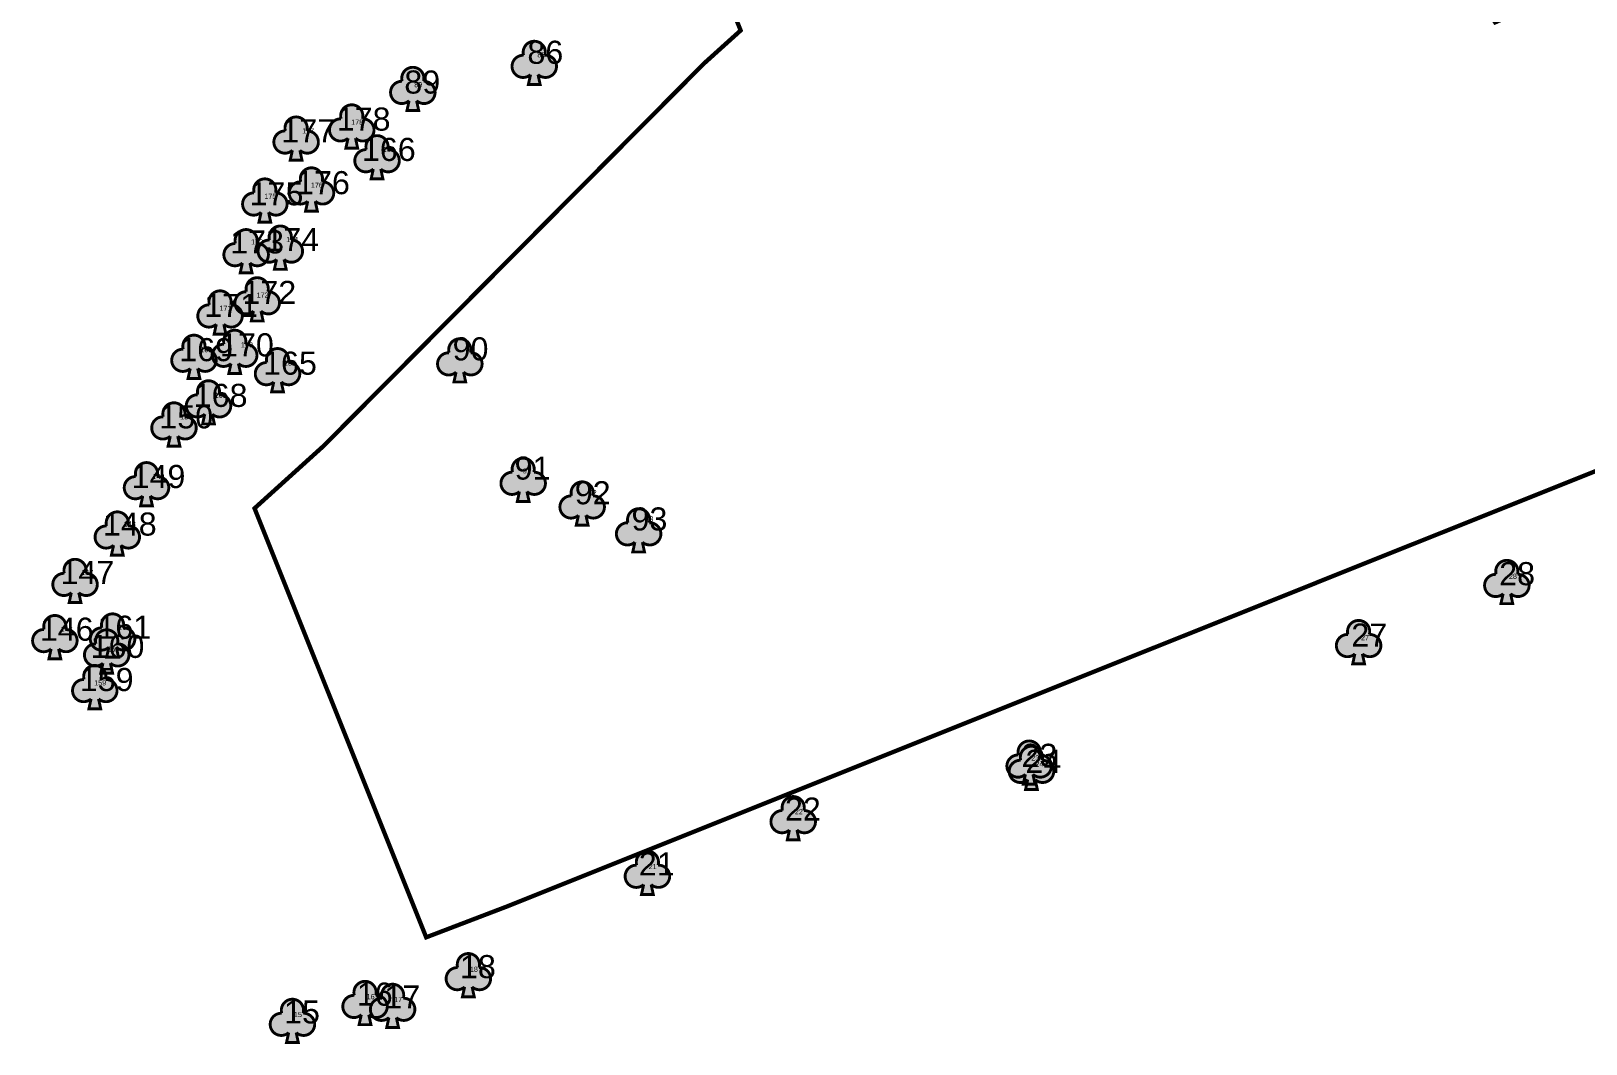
# Model space of a CAD drawing. Extents: x 218895 to 219285, y 629476 to 629827.
# Drawn here: x 219036.8 to 219171.5, y 629590.1 to 629677.9 of the extents above; entities that cross this region are included whole.
import ezdxf
from ezdxf.enums import TextEntityAlignment as Align

# ---------------------------------------------------------------- set-up
doc = ezdxf.new("R2010")
doc.units = 0
doc.header["$MEASUREMENT"] = 0
doc.linetypes.add('KB', pattern=[11, 7, -1.5, 1, -1.5])
for name, color, linetype in [('HEB_ENTITY', 130, 'Continuous'), ('LIKB', 242, 'KB'), ('stxt', 7, 'Continuous'), ('Symbols', 7, 'Continuous')]:
    doc.layers.add(name, color=color, linetype=linetype)
doc.styles.add('MAVAT_ADP_STYLE', font='arial.ttf')
doc.styles.add('mvt-hebtxt', font='hebtxt')

# ---------------------------------------------------------------- blocks, each defined once
blk = doc.blocks.new('tshimur')
at = {"layer": 'Symbols'}
h = blk.add_hatch(color=22, dxfattribs=at)
edge = h.paths.add_edge_path()
edge.add_arc((-0.15, 3.89), 3.85, 344.6954, 555.3046)
edge.add_arc((-4.02, -0.97), 3.85, 87.7545, 311.9945)
edge.add_line((-1.44, -3.83), (-2.2, -7.26))
edge.add_line((-2.2, -7.26), (1.89, -7.26))
edge.add_line((1.89, -7.26), (1.14, -3.83))
edge.add_arc((3.71, -0.97), 3.85, 228.0055, 452.2455)
at = {"layer": 'Symbols', "const_width": 1}
blk.add_lwpolyline([(3.56, 2.88, 1.310423), (-3.87, 2.88, 1.485915), (-1.44, -3.83), (-2.2, -7.26), (1.89, -7.26), (1.14, -3.83, 1.485915)], format="xyb", close=True, dxfattribs=at)
blk = doc.blocks.new('takira')
at = {"layer": 'Symbols'}
h = blk.add_hatch(color=50, dxfattribs=at)
edge = h.paths.add_edge_path()
edge.add_arc((-0.15, 3.18), 3.85, 344.6954, 555.3046)
edge.add_arc((-4.02, -1.68), 3.85, 87.7545, 311.9945)
edge.add_line((-1.44, -4.54), (-2.2, -7.98))
edge.add_line((-2.2, -7.98), (1.89, -7.98))
edge.add_line((1.89, -7.98), (1.14, -4.54))
edge.add_arc((3.71, -1.68), 3.85, 228.0055, 452.2455)
at = {"layer": 'Symbols', "const_width": 1}
blk.add_lwpolyline([(3.56, 2.16, 1.310423), (-3.87, 2.16, 1.485915), (-1.44, -4.54), (-2.2, -7.98), (1.89, -7.98), (1.14, -4.54, 1.485915)], format="xyb", close=True, dxfattribs=at)
blk = doc.blocks.new('thaataka')
at = {"layer": 'Symbols'}
h = blk.add_hatch(color=40, dxfattribs=at)
edge = h.paths.add_edge_path()
edge.add_arc((-0.15, 3.33), 3.85, 344.6954, 555.3046)
edge.add_arc((-4.02, -1.53), 3.85, 87.7545, 311.9945)
edge.add_line((-1.44, -4.39), (-2.2, -7.83))
edge.add_line((-2.2, -7.83), (1.89, -7.83))
edge.add_line((1.89, -7.83), (1.14, -4.39))
edge.add_arc((3.71, -1.53), 3.85, 228.0055, 452.2455)
at = {"layer": 'Symbols', "const_width": 1}
blk.add_lwpolyline([(3.56, 2.31, 1.310423), (-3.87, 2.31, 1.485915), (-1.44, -4.39), (-2.2, -7.83), (1.89, -7.83), (1.14, -4.39, 1.485915)], format="xyb", close=True, dxfattribs=at)
blk = doc.blocks.new('txt1')
at = {"layer": 'stxt', "style": 'mvt-hebtxt'}
blk.add_attdef('333', text='', height=4.5, dxfattribs=at).set_placement((0, 0), align=Align.MIDDLE)
blk = doc.blocks.new('HEB_ENTITY')
at = {"style": 'MAVAT_ADP_STYLE'}
for tag in ['BLKNAME', 'PROMPT', 'BLKNUM', 'HEIGHT', 'XBASE', 'YBASE', 'WIDTH', 'TAG', 'VAL']:
    blk.add_attdef(tag, text='', height=2, dxfattribs=at).set_placement((0, 0), align=Align.MIDDLE_CENTER)

msp = doc.modelspace()

# ---------------------------------------------------------------- linework, layer by layer
at = {"layer": 'LIKB', "const_width": 0.375, "flags": 128}
msp.add_lwpolyline([(219181.44, 629666.27), (219175.91, 629679.97), (219175.16, 629681.82), (219174.45, 629683.43), (219173.5, 629683.01), (219169.03, 629681.02), (219163.65, 629678.63), (219154.86, 629691.55), (219142.94, 629702.98), (219142.03, 629704.51), (219141.07, 629706.13), (219139.22, 629709.08), (219136.39, 629716.22), (219134.15, 629718.48), (219131.96, 629727.25), (219130.98, 629729.19), (219130.03, 629731.71), (219129.83, 629731.98, 0.003843), (219128.75, 629733.92), (219083.13, 629715.5), (219085.84, 629708.79), (219096.82, 629681.56), (219098.29, 629677.93), (219095.14, 629675.09), (219062.13, 629641.9), (219056.18, 629636.52), (219071.05, 629599.35), (219078.17, 629602.07), (219100.71, 629611.09), (219123.08, 629620.04), (219145.36, 629628.95), (219148.06, 629630.03), (219148.15, 629630.07), (219173.43, 629640.18), (219179.09, 629642.45), (219189.38, 629646.6), (219189.3, 629646.79), (219188.88, 629647.83)], format="xyb", close=True, dxfattribs=at)

# ---------------------------------------------------------------- block references
at = {"layer": 'HEB_ENTITY'}
ref = msp.add_blockref('HEB_ENTITY', (219081.37, 629676.04), dxfattribs=dict(at, xscale=0.1, yscale=0.1, zscale=0.1))
ref.add_attrib('VAL', '86', dxfattribs={"layer": '0', "height": 2, "style": 'MAVAT_ADP_STYLE'}).set_placement((219081.37, 629676.04), align=Align.MIDDLE_CENTER)
ref = msp.add_blockref('HEB_ENTITY', (219070.71, 629673.46), dxfattribs=dict(at, xscale=0.1, yscale=0.1, zscale=0.1))
ref.add_attrib('VAL', '89', dxfattribs={"layer": '0', "height": 2, "style": 'MAVAT_ADP_STYLE'}).set_placement((219070.71, 629673.46), align=Align.MIDDLE_CENTER)
ref = msp.add_blockref('HEB_ENTITY', (219065.63, 629670.25), dxfattribs=dict(at, xscale=0.1, yscale=0.1, zscale=0.1))
ref.add_attrib('VAL', '178', dxfattribs={"layer": '0', "height": 2, "style": 'MAVAT_ADP_STYLE'}).set_placement((219065.63, 629670.25), align=Align.MIDDLE_CENTER)
ref = msp.add_blockref('HEB_ENTITY', (219060.83, 629669.23), dxfattribs=dict(at, xscale=0.1, yscale=0.1, zscale=0.1))
ref.add_attrib('VAL', '177', dxfattribs={"layer": '0', "height": 2, "style": 'MAVAT_ADP_STYLE'}).set_placement((219060.83, 629669.23), align=Align.MIDDLE_CENTER)
ref = msp.add_blockref('HEB_ENTITY', (219067.81, 629667.62), dxfattribs=dict(at, xscale=0.1, yscale=0.1, zscale=0.1))
ref.add_attrib('VAL', '166', dxfattribs={"layer": '0', "height": 2, "style": 'MAVAT_ADP_STYLE'}).set_placement((219067.81, 629667.62), align=Align.MIDDLE_CENTER)
ref = msp.add_blockref('HEB_ENTITY', (219062.11, 629664.74), dxfattribs=dict(at, xscale=0.1, yscale=0.1, zscale=0.1))
ref.add_attrib('VAL', '176', dxfattribs={"layer": '0', "height": 2, "style": 'MAVAT_ADP_STYLE'}).set_placement((219062.11, 629664.74), align=Align.MIDDLE_CENTER)
ref = msp.add_blockref('HEB_ENTITY', (219058.08, 629663.78), dxfattribs=dict(at, xscale=0.1, yscale=0.1, zscale=0.1))
ref.add_attrib('VAL', '175', dxfattribs={"layer": '0', "height": 2, "style": 'MAVAT_ADP_STYLE'}).set_placement((219058.08, 629663.78), align=Align.MIDDLE_CENTER)
ref = msp.add_blockref('HEB_ENTITY', (219056.4, 629659.61), dxfattribs=dict(at, xscale=0.1, yscale=0.1, zscale=0.1))
ref.add_attrib('VAL', '173', dxfattribs={"layer": '0', "height": 2, "style": 'MAVAT_ADP_STYLE'}).set_placement((219056.4, 629659.61), align=Align.MIDDLE_CENTER)
ref = msp.add_blockref('HEB_ENTITY', (219059.44, 629659.81), dxfattribs=dict(at, xscale=0.1, yscale=0.1, zscale=0.1))
ref.add_attrib('VAL', '174', dxfattribs={"layer": '0', "height": 2, "style": 'MAVAT_ADP_STYLE'}).set_placement((219059.44, 629659.81), align=Align.MIDDLE_CENTER)
ref = msp.add_blockref('HEB_ENTITY', (219057.46, 629655.23), dxfattribs=dict(at, xscale=0.1, yscale=0.1, zscale=0.1))
ref.add_attrib('VAL', '172', dxfattribs={"layer": '0', "height": 2, "style": 'MAVAT_ADP_STYLE'}).set_placement((219057.46, 629655.23), align=Align.MIDDLE_CENTER)
ref = msp.add_blockref('HEB_ENTITY', (219054.15, 629654.1), dxfattribs=dict(at, xscale=0.1, yscale=0.1, zscale=0.1))
ref.add_attrib('VAL', '171', dxfattribs={"layer": '0', "height": 2, "style": 'MAVAT_ADP_STYLE'}).set_placement((219054.15, 629654.1), align=Align.MIDDLE_CENTER)
ref = msp.add_blockref('HEB_ENTITY', (219051.99, 629650.27), dxfattribs=dict(at, xscale=0.1, yscale=0.1, zscale=0.1))
ref.add_attrib('VAL', '169', dxfattribs={"layer": '0', "height": 2, "style": 'MAVAT_ADP_STYLE'}).set_placement((219051.99, 629650.27), align=Align.MIDDLE_CENTER)
ref = msp.add_blockref('HEB_ENTITY', (219055.52, 629650.69), dxfattribs=dict(at, xscale=0.1, yscale=0.1, zscale=0.1))
ref.add_attrib('VAL', '170', dxfattribs={"layer": '0', "height": 2, "style": 'MAVAT_ADP_STYLE'}).set_placement((219055.52, 629650.69), align=Align.MIDDLE_CENTER)
ref = msp.add_blockref('HEB_ENTITY', (219074.89, 629650.34), dxfattribs=dict(at, xscale=0.1, yscale=0.1, zscale=0.1))
ref.add_attrib('VAL', '90', dxfattribs={"layer": '0', "height": 2, "style": 'MAVAT_ADP_STYLE'}).set_placement((219074.89, 629650.34), align=Align.MIDDLE_CENTER)
ref = msp.add_blockref('HEB_ENTITY', (219059.25, 629649.1), dxfattribs=dict(at, xscale=0.1, yscale=0.1, zscale=0.1))
ref.add_attrib('VAL', '165', dxfattribs={"layer": '0', "height": 2, "style": 'MAVAT_ADP_STYLE'}).set_placement((219059.25, 629649.1), align=Align.MIDDLE_CENTER)
ref = msp.add_blockref('HEB_ENTITY', (219053.24, 629646.31), dxfattribs=dict(at, xscale=0.1, yscale=0.1, zscale=0.1))
ref.add_attrib('VAL', '168', dxfattribs={"layer": '0', "height": 2, "style": 'MAVAT_ADP_STYLE'}).set_placement((219053.24, 629646.31), align=Align.MIDDLE_CENTER)
ref = msp.add_blockref('HEB_ENTITY', (219050.26, 629644.45), dxfattribs=dict(at, xscale=0.1, yscale=0.1, zscale=0.1))
ref.add_attrib('VAL', '150', dxfattribs={"layer": '0', "height": 2, "style": 'MAVAT_ADP_STYLE'}).set_placement((219050.26, 629644.45), align=Align.MIDDLE_CENTER)
ref = msp.add_blockref('HEB_ENTITY', (219080.26, 629640.01), dxfattribs=dict(at, xscale=0.1, yscale=0.1, zscale=0.1))
ref.add_attrib('VAL', '91', dxfattribs={"layer": '0', "height": 2, "style": 'MAVAT_ADP_STYLE'}).set_placement((219080.26, 629640.01), align=Align.MIDDLE_CENTER)
ref = msp.add_blockref('HEB_ENTITY', (219047.86, 629639.28), dxfattribs=dict(at, xscale=0.1, yscale=0.1, zscale=0.1))
ref.add_attrib('VAL', '149', dxfattribs={"layer": '0', "height": 2, "style": 'MAVAT_ADP_STYLE'}).set_placement((219047.86, 629639.28), align=Align.MIDDLE_CENTER)
ref = msp.add_blockref('HEB_ENTITY', (219085.47, 629637.87), dxfattribs=dict(at, xscale=0.1, yscale=0.1, zscale=0.1))
ref.add_attrib('VAL', '92', dxfattribs={"layer": '0', "height": 2, "style": 'MAVAT_ADP_STYLE'}).set_placement((219085.47, 629637.87), align=Align.MIDDLE_CENTER)
ref = msp.add_blockref('HEB_ENTITY', (219045.37, 629635.16), dxfattribs=dict(at, xscale=0.1, yscale=0.1, zscale=0.1))
ref.add_attrib('VAL', '148', dxfattribs={"layer": '0', "height": 2, "style": 'MAVAT_ADP_STYLE'}).set_placement((219045.37, 629635.16), align=Align.MIDDLE_CENTER)
ref = msp.add_blockref('HEB_ENTITY', (219090.39, 629635.6), dxfattribs=dict(at, xscale=0.1, yscale=0.1, zscale=0.1))
ref.add_attrib('VAL', '93', dxfattribs={"layer": '0', "height": 2, "style": 'MAVAT_ADP_STYLE'}).set_placement((219090.39, 629635.6), align=Align.MIDDLE_CENTER)
ref = msp.add_blockref('HEB_ENTITY', (219041.7, 629630.96), dxfattribs=dict(at, xscale=0.1, yscale=0.1, zscale=0.1))
ref.add_attrib('VAL', '147', dxfattribs={"layer": '0', "height": 2, "style": 'MAVAT_ADP_STYLE'}).set_placement((219041.7, 629630.96), align=Align.MIDDLE_CENTER)
ref = msp.add_blockref('HEB_ENTITY', (219165.55, 629630.86), dxfattribs=dict(at, xscale=0.1, yscale=0.1, zscale=0.1))
ref.add_attrib('VAL', '28', dxfattribs={"layer": '0', "height": 2, "style": 'MAVAT_ADP_STYLE'}).set_placement((219165.55, 629630.86), align=Align.MIDDLE_CENTER)
ref = msp.add_blockref('HEB_ENTITY', (219039.91, 629626.05), dxfattribs=dict(at, xscale=0.1, yscale=0.1, zscale=0.1))
ref.add_attrib('VAL', '146', dxfattribs={"layer": '0', "height": 2, "style": 'MAVAT_ADP_STYLE'}).set_placement((219039.91, 629626.05), align=Align.MIDDLE_CENTER)
ref = msp.add_blockref('HEB_ENTITY', (219044.9, 629626.22), dxfattribs=dict(at, xscale=0.1, yscale=0.1, zscale=0.1))
ref.add_attrib('VAL', '161', dxfattribs={"layer": '0', "height": 2, "style": 'MAVAT_ADP_STYLE'}).set_placement((219044.9, 629626.22), align=Align.MIDDLE_CENTER)
ref = msp.add_blockref('HEB_ENTITY', (219152.74, 629625.54), dxfattribs=dict(at, xscale=0.1, yscale=0.1, zscale=0.1))
ref.add_attrib('VAL', '27', dxfattribs={"layer": '0', "height": 2, "style": 'MAVAT_ADP_STYLE'}).set_placement((219152.74, 629625.54), align=Align.MIDDLE_CENTER)
ref = msp.add_blockref('HEB_ENTITY', (219044.31, 629624.56), dxfattribs=dict(at, xscale=0.1, yscale=0.1, zscale=0.1))
ref.add_attrib('VAL', '160', dxfattribs={"layer": '0', "height": 2, "style": 'MAVAT_ADP_STYLE'}).set_placement((219044.31, 629624.56), align=Align.MIDDLE_CENTER)
ref = msp.add_blockref('HEB_ENTITY', (219043.37, 629621.69), dxfattribs=dict(at, xscale=0.1, yscale=0.1, zscale=0.1))
ref.add_attrib('VAL', '159', dxfattribs={"layer": '0', "height": 2, "style": 'MAVAT_ADP_STYLE'}).set_placement((219043.37, 629621.69), align=Align.MIDDLE_CENTER)
ref = msp.add_blockref('HEB_ENTITY', (219124.17, 629615.12), dxfattribs=dict(at, xscale=0.1, yscale=0.1, zscale=0.1))
ref.add_attrib('VAL', '23', dxfattribs={"layer": '0', "height": 2, "style": 'MAVAT_ADP_STYLE'}).set_placement((219124.17, 629615.12), align=Align.MIDDLE_CENTER)
ref = msp.add_blockref('HEB_ENTITY', (219124.52, 629614.6), dxfattribs=dict(at, xscale=0.1, yscale=0.1, zscale=0.1))
ref.add_attrib('VAL', '24', dxfattribs={"layer": '0', "height": 2, "style": 'MAVAT_ADP_STYLE'}).set_placement((219124.52, 629614.6), align=Align.MIDDLE_CENTER)
ref = msp.add_blockref('HEB_ENTITY', (219103.68, 629610.46), dxfattribs=dict(at, xscale=0.1, yscale=0.1, zscale=0.1))
ref.add_attrib('VAL', '22', dxfattribs={"layer": '0', "height": 2, "style": 'MAVAT_ADP_STYLE'}).set_placement((219103.68, 629610.46), align=Align.MIDDLE_CENTER)
ref = msp.add_blockref('HEB_ENTITY', (219091.02, 629605.71), dxfattribs=dict(at, xscale=0.1, yscale=0.1, zscale=0.1))
ref.add_attrib('VAL', '21', dxfattribs={"layer": '0', "height": 2, "style": 'MAVAT_ADP_STYLE'}).set_placement((219091.02, 629605.71), align=Align.MIDDLE_CENTER)
ref = msp.add_blockref('HEB_ENTITY', (219075.53, 629596.81), dxfattribs=dict(at, xscale=0.1, yscale=0.1, zscale=0.1))
ref.add_attrib('VAL', '18', dxfattribs={"layer": '0', "height": 2, "style": 'MAVAT_ADP_STYLE'}).set_placement((219075.53, 629596.81), align=Align.MIDDLE_CENTER)
ref = msp.add_blockref('HEB_ENTITY', (219066.59, 629594.43), dxfattribs=dict(at, xscale=0.1, yscale=0.1, zscale=0.1))
ref.add_attrib('VAL', '16', dxfattribs={"layer": '0', "height": 2, "style": 'MAVAT_ADP_STYLE'}).set_placement((219066.59, 629594.43), align=Align.MIDDLE_CENTER)
ref = msp.add_blockref('HEB_ENTITY', (219060.29, 629592.89), dxfattribs=dict(at, xscale=0.1, yscale=0.1, zscale=0.1))
ref.add_attrib('VAL', '15', dxfattribs={"layer": '0', "height": 2, "style": 'MAVAT_ADP_STYLE'}).set_placement((219060.29, 629592.89), align=Align.MIDDLE_CENTER)
ref = msp.add_blockref('HEB_ENTITY', (219068.98, 629594.19), dxfattribs=dict(at, xscale=0.1, yscale=0.1, zscale=0.1))
ref.add_attrib('VAL', '17', dxfattribs={"layer": '0', "height": 2, "style": 'MAVAT_ADP_STYLE'}).set_placement((219068.98, 629594.19), align=Align.MIDDLE_CENTER)
at = {"layer": 'stxt', "xscale": 0.1, "yscale": 0.1, "zscale": 0.1}
for p, values in [((219081.02, 629675.82), {'333': '86'}), ((219070.36, 629673.23), {'333': '89'}), ((219065.07, 629669.98), {'333': '178'}), ((219057.55, 629663.56), {'333': '175'}), ((219061.58, 629664.52), {'333': '176'}), ((219056.88, 629655), {'333': '172'}), ((219053.66, 629653.86), {'333': '171'}), ((219079.77, 629639.77), {'333': '91'}), ((219165.19, 629630.63), {'333': '28'}), ((219152.38, 629625.32), {'333': '27'}), ((219043.95, 629624.33), {'333': '160'}), ((219042.81, 629621.4), {'333': '159'}), ((219123.81, 629614.89), {'333': '23'}), ((219124.17, 629614.37), {'333': '24'}), ((219103.33, 629610.23), {'333': '22'}), ((219090.67, 629605.49), {'333': '21'}), ((219075.18, 629596.58), {'333': '18'}), ((219066.23, 629594.21), {'333': '16'}), ((219068.62, 629593.96), {'333': '17'}), ((219059.94, 629592.66), {'333': '15'})]:
    msp.add_blockref('txt1', p, dxfattribs=at).add_auto_attribs(values)
at = {"layer": 'stxt'}
ref = msp.add_blockref('txt1', (219060.25, 629668.93), dxfattribs=dict(at, xscale=0.1, yscale=0.1, zscale=0.1))
ref.add_attrib('333', '177', dxfattribs={"height": 0.45, "style": 'mvt-hebtxt'}).set_placement((219060.83, 629669.23), align=Align.MIDDLE)
ref = msp.add_blockref('txt1', (219067.26, 629667.31), dxfattribs=dict(at, xscale=0.1, yscale=0.1, zscale=0.1))
ref.add_attrib('333', '166', dxfattribs={"height": 0.45, "style": 'mvt-hebtxt'}).set_placement((219067.81, 629667.62), align=Align.MIDDLE)
ref = msp.add_blockref('txt1', (219058.88, 629659.48), dxfattribs=dict(at, xscale=0.1, yscale=0.1, zscale=0.1))
ref.add_attrib('333', '174', dxfattribs={"height": 0.45, "style": 'mvt-hebtxt'}).set_placement((219059.44, 629659.81), align=Align.MIDDLE)
ref = msp.add_blockref('txt1', (219055.92, 629659.17), dxfattribs=dict(at, xscale=0.1, yscale=0.1, zscale=0.1))
ref.add_attrib('333', '173', dxfattribs={"height": 0.45, "style": 'mvt-hebtxt'}).set_placement((219056.4, 629659.61), align=Align.MIDDLE)
ref = msp.add_blockref('txt1', (219051.4, 629650.02), dxfattribs=dict(at, xscale=0.1, yscale=0.1, zscale=0.1))
ref.add_attrib('333', '169', dxfattribs={"height": 0.45, "style": 'mvt-hebtxt'}).set_placement((219051.99, 629650.27), align=Align.MIDDLE)
ref = msp.add_blockref('txt1', (219054.93, 629650.45), dxfattribs=dict(at, xscale=0.1, yscale=0.1, zscale=0.1))
ref.add_attrib('333', '170', dxfattribs={"height": 0.45, "style": 'mvt-hebtxt'}).set_placement((219055.52, 629650.69), align=Align.MIDDLE)
ref = msp.add_blockref('txt1', (219074.28, 629650.1), dxfattribs=dict(at, xscale=0.1, yscale=0.1, zscale=0.1))
ref.add_attrib('333', '90', dxfattribs={"height": 0.45, "style": 'mvt-hebtxt'}).set_placement((219074.89, 629650.34), align=Align.MIDDLE)
ref = msp.add_blockref('txt1', (219058.64, 629648.86), dxfattribs=dict(at, xscale=0.1, yscale=0.1, zscale=0.1))
ref.add_attrib('333', '165', dxfattribs={"height": 0.45, "style": 'mvt-hebtxt'}).set_placement((219059.25, 629649.1), align=Align.MIDDLE)
ref = msp.add_blockref('txt1', (219052.66, 629646.07), dxfattribs=dict(at, xscale=0.1, yscale=0.1, zscale=0.1))
ref.add_attrib('333', '168', dxfattribs={"height": 0.45, "style": 'mvt-hebtxt'}).set_placement((219053.24, 629646.31), align=Align.MIDDLE)
ref = msp.add_blockref('txt1', (219049.67, 629644.16), dxfattribs=dict(at, xscale=0.1, yscale=0.1, zscale=0.1))
ref.add_attrib('333', '150', dxfattribs={"height": 0.45, "style": 'mvt-hebtxt'}).set_placement((219050.26, 629644.45), align=Align.MIDDLE)
ref = msp.add_blockref('txt1', (219047.3, 629638.98), dxfattribs=dict(at, xscale=0.1, yscale=0.1, zscale=0.1))
ref.add_attrib('333', '149', dxfattribs={"height": 0.45, "style": 'mvt-hebtxt'}).set_placement((219047.86, 629639.28), align=Align.MIDDLE)
ref = msp.add_blockref('txt1', (219084.87, 629637.62), dxfattribs=dict(at, xscale=0.1, yscale=0.1, zscale=0.1))
ref.add_attrib('333', '92', dxfattribs={"height": 0.45, "style": 'mvt-hebtxt'}).set_placement((219085.47, 629637.87), align=Align.MIDDLE)
ref = msp.add_blockref('txt1', (219089.78, 629635.36), dxfattribs=dict(at, xscale=0.1, yscale=0.1, zscale=0.1))
ref.add_attrib('333', '93', dxfattribs={"height": 0.45, "style": 'mvt-hebtxt'}).set_placement((219090.39, 629635.6), align=Align.MIDDLE)
ref = msp.add_blockref('txt1', (219044.76, 629634.85), dxfattribs=dict(at, xscale=0.1, yscale=0.1, zscale=0.1))
ref.add_attrib('333', '148', dxfattribs={"height": 0.45, "style": 'mvt-hebtxt'}).set_placement((219045.37, 629635.16), align=Align.MIDDLE)
ref = msp.add_blockref('txt1', (219041.1, 629630.74), dxfattribs=dict(at, xscale=0.1, yscale=0.1, zscale=0.1))
ref.add_attrib('333', '147', dxfattribs={"height": 0.45, "style": 'mvt-hebtxt'}).set_placement((219041.7, 629630.96), align=Align.MIDDLE)
ref = msp.add_blockref('txt1', (219039.35, 629625.73), dxfattribs=dict(at, xscale=0.1, yscale=0.1, zscale=0.1))
ref.add_attrib('333', '146', dxfattribs={"height": 0.45, "style": 'mvt-hebtxt'}).set_placement((219039.91, 629626.05), align=Align.MIDDLE)
ref = msp.add_blockref('txt1', (219044.35, 629625.87), dxfattribs=dict(at, xscale=0.1, yscale=0.1, zscale=0.1))
ref.add_attrib('333', '161', dxfattribs={"height": 0.45, "style": 'mvt-hebtxt'}).set_placement((219044.9, 629626.22), align=Align.MIDDLE)
at = {"layer": 'Symbols', "xscale": 0.25, "yscale": 0.25, "zscale": 0.25}
for name, p in [('thaataka', (219080.45, 629675.2)), ('tshimur', (219069.93, 629672.8)), ('tshimur', (219064.64, 629669.55)), ('tshimur', (219059.82, 629668.5)), ('tshimur', (219066.83, 629666.88)), ('tshimur', (219061.15, 629664.09)), ('tshimur', (219057.11, 629663.13)), ('tshimur', (219055.49, 629658.74)), ('tshimur', (219058.45, 629659.05)), ('tshimur', (219056.45, 629654.57)), ('tshimur', (219053.23, 629653.43)), ('tshimur', (219054.5, 629650.02)), ('tshimur', (219050.97, 629649.59)), ('tshimur', (219058.21, 629648.43)), ('tshimur', (219074, 629649.28)), ('tshimur', (219052.23, 629645.64)), ('tshimur', (219049.24, 629643.73)), ('tshimur', (219046.86, 629638.55)), ('thaataka', (219079.49, 629639.07)), ('tshimur', (219084.6, 629636.88)), ('thaataka', (219044.33, 629634.42)), ('tshimur', (219089.49, 629634.55)), ('thaataka', (219040.67, 629630.31)), ('tshimur', (219164.7, 629630.08)), ('tshimur', (219038.92, 629625.3)), ('tshimur', (219043.92, 629625.44)), ('tshimur', (219151.86, 629624.87)), ('tshimur', (219043.41, 629624.06)), ('tshimur', (219042.38, 629620.97)), ('tshimur', (219123.32, 629614.43)), ('tshimur', (219123.52, 629613.97)), ('tshimur', (219102.88, 629609.61)), ('tshimur', (219090.25, 629604.88)), ('thaataka', (219074.74, 629596.15)), ('takira', (219065.79, 629593.78)), ('takira', (219068.18, 629593.53)), ('takira', (219059.5, 629592.23))]:
    msp.add_blockref(name, p, dxfattribs=at)

doc.saveas('drawing.dxf')
